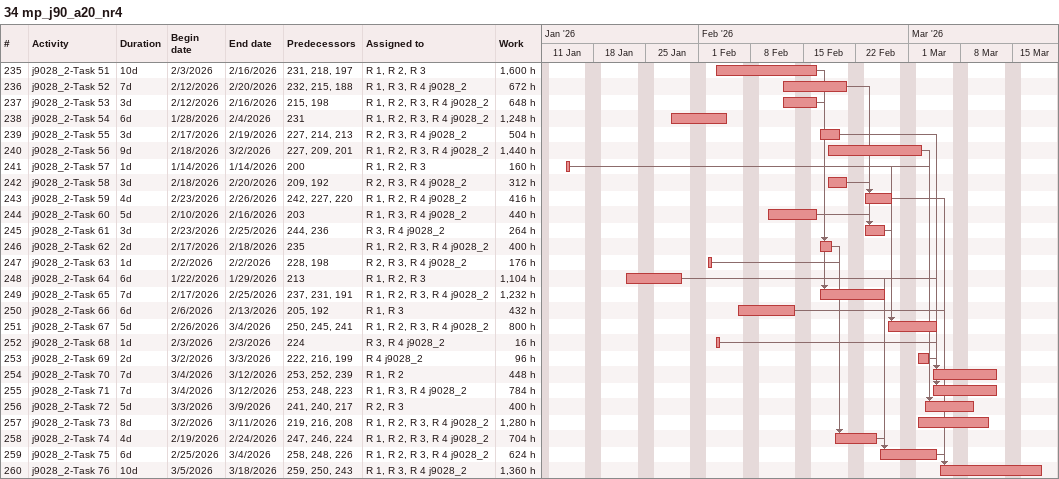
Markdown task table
34 mp_j90_a20_nr4

| ID | Task | Duration | Start | Finish | Predecessors | Resources | Work (h) |
|---|---|---|---|---|---|---|---|
| 235 | j9028_2-Task 51 | 10d | 2026-02-03 | 2026-02-16 | 231, 218, 197 | R 1, R 2, R 3 | 1600 |
| 236 | j9028_2-Task 52 | 7d | 2026-02-12 | 2026-02-20 | 232, 215, 188 | R 1, R 3, R 4 j9028_2 | 672 |
| 237 | j9028_2-Task 53 | 3d | 2026-02-12 | 2026-02-16 | 215, 198 | R 1, R 2, R 3, R 4 j9028_2 | 648 |
| 238 | j9028_2-Task 54 | 6d | 2026-01-28 | 2026-02-04 | 231 | R 1, R 2, R 3, R 4 j9028_2 | 1248 |
| 239 | j9028_2-Task 55 | 3d | 2026-02-17 | 2026-02-19 | 227, 214, 213 | R 2, R 3, R 4 j9028_2 | 504 |
| 240 | j9028_2-Task 56 | 9d | 2026-02-18 | 2026-03-02 | 227, 209, 201 | R 1, R 2, R 3, R 4 j9028_2 | 1440 |
| 241 | j9028_2-Task 57 | 1d | 2026-01-14 | 2026-01-14 | 200 | R 1, R 2, R 3 | 160 |
| 242 | j9028_2-Task 58 | 3d | 2026-02-18 | 2026-02-20 | 209, 192 | R 2, R 3, R 4 j9028_2 | 312 |
| 243 | j9028_2-Task 59 | 4d | 2026-02-23 | 2026-02-26 | 242, 227, 220 | R 1, R 2, R 4 j9028_2 | 416 |
| 244 | j9028_2-Task 60 | 5d | 2026-02-10 | 2026-02-16 | 203 | R 1, R 3, R 4 j9028_2 | 440 |
| 245 | j9028_2-Task 61 | 3d | 2026-02-23 | 2026-02-25 | 244, 236 | R 3, R 4 j9028_2 | 264 |
| 246 | j9028_2-Task 62 | 2d | 2026-02-17 | 2026-02-18 | 235 | R 1, R 2, R 3, R 4 j9028_2 | 400 |
| 247 | j9028_2-Task 63 | 1d | 2026-02-02 | 2026-02-02 | 228, 198 | R 2, R 3, R 4 j9028_2 | 176 |
| 248 | j9028_2-Task 64 | 6d | 2026-01-22 | 2026-01-29 | 213 | R 1, R 2, R 3 | 1104 |
| 249 | j9028_2-Task 65 | 7d | 2026-02-17 | 2026-02-25 | 237, 231, 191 | R 1, R 2, R 3, R 4 j9028_2 | 1232 |
| 250 | j9028_2-Task 66 | 6d | 2026-02-06 | 2026-02-13 | 205, 192 | R 1, R 3 | 432 |
| 251 | j9028_2-Task 67 | 5d | 2026-02-26 | 2026-03-04 | 250, 245, 241 | R 1, R 2, R 3, R 4 j9028_2 | 800 |
| 252 | j9028_2-Task 68 | 1d | 2026-02-03 | 2026-02-03 | 224 | R 3, R 4 j9028_2 | 16 |
| 253 | j9028_2-Task 69 | 2d | 2026-03-02 | 2026-03-03 | 222, 216, 199 | R 4 j9028_2 | 96 |
| 254 | j9028_2-Task 70 | 7d | 2026-03-04 | 2026-03-12 | 253, 252, 239 | R 1, R 2 | 448 |
| 255 | j9028_2-Task 71 | 7d | 2026-03-04 | 2026-03-12 | 253, 248, 223 | R 1, R 3, R 4 j9028_2 | 784 |
| 256 | j9028_2-Task 72 | 5d | 2026-03-03 | 2026-03-09 | 241, 240, 217 | R 2, R 3 | 400 |
| 257 | j9028_2-Task 73 | 8d | 2026-03-02 | 2026-03-11 | 219, 216, 208 | R 1, R 2, R 3, R 4 j9028_2 | 1280 |
| 258 | j9028_2-Task 74 | 4d | 2026-02-19 | 2026-02-24 | 247, 246, 224 | R 1, R 2, R 3, R 4 j9028_2 | 704 |
| 259 | j9028_2-Task 75 | 6d | 2026-02-25 | 2026-03-04 | 258, 248, 226 | R 1, R 2, R 3, R 4 j9028_2 | 624 |
| 260 | j9028_2-Task 76 | 10d | 2026-03-05 | 2026-03-18 | 259, 250, 243 | R 1, R 3, R 4 j9028_2 | 1360 |
